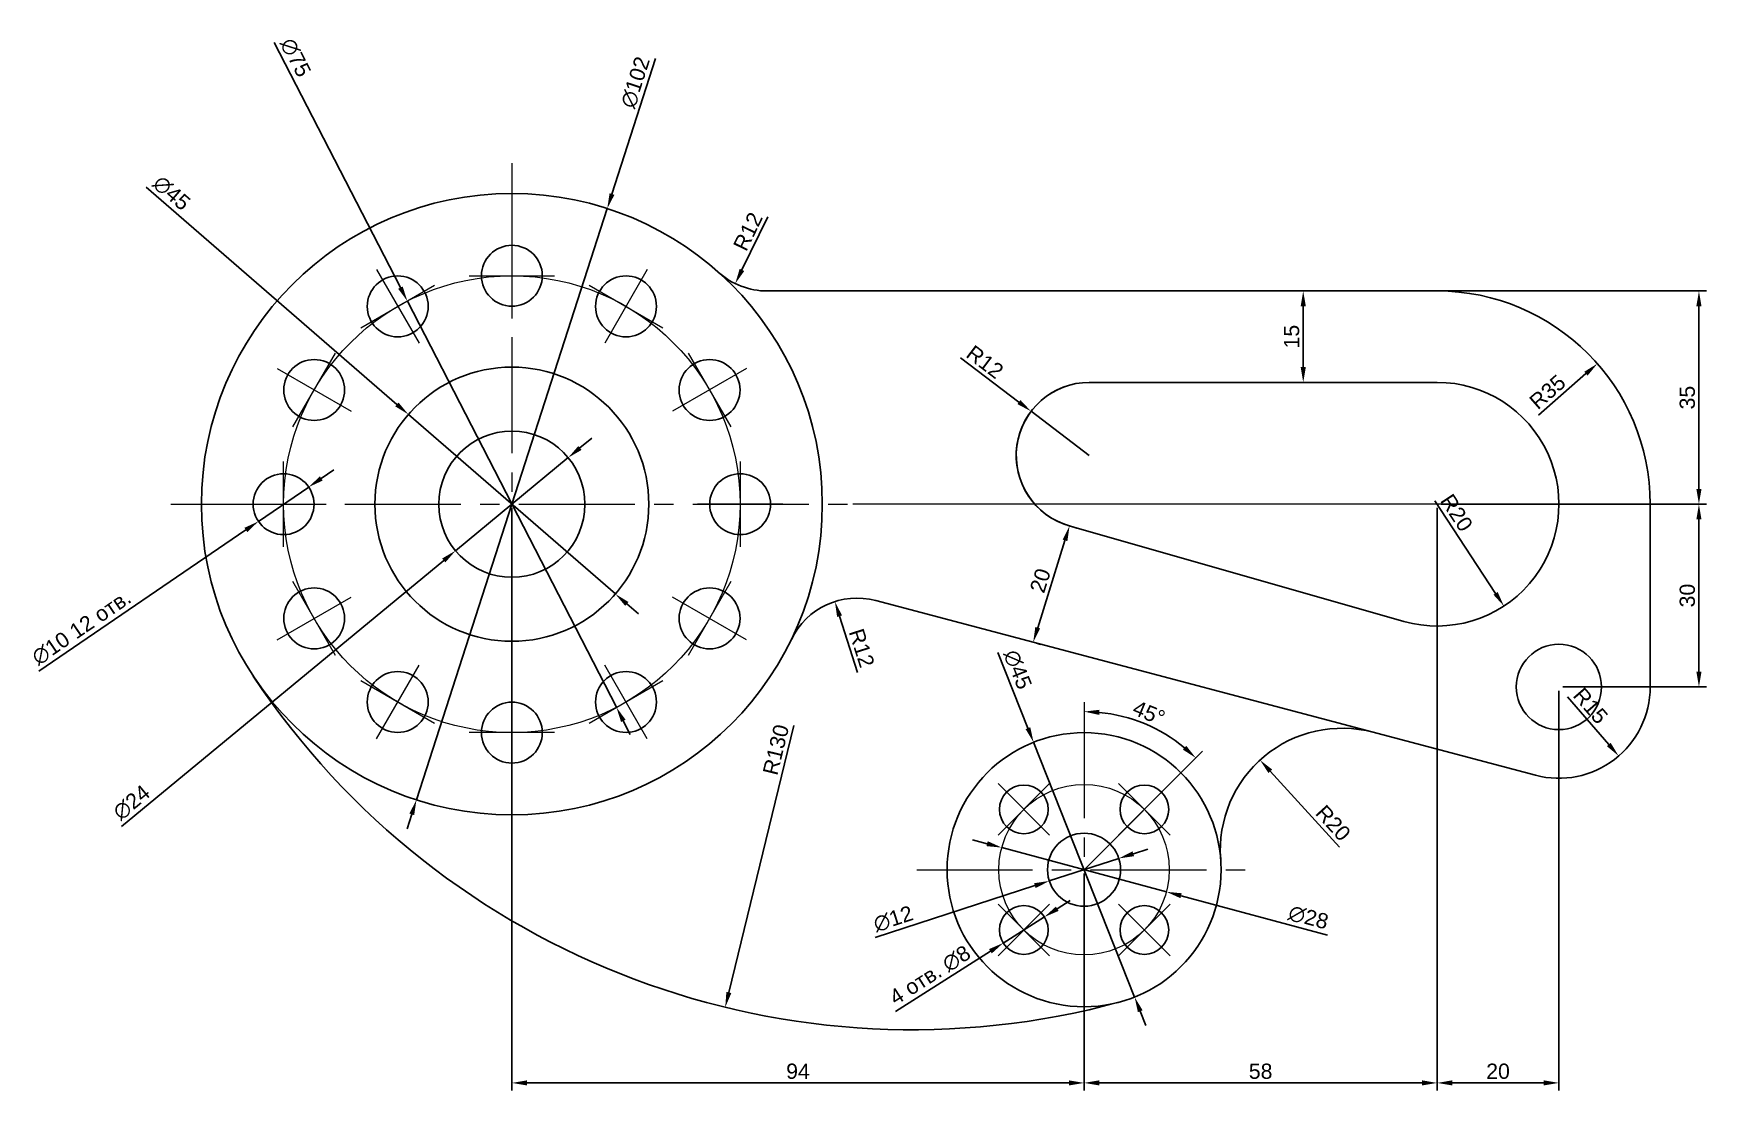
# Model space of a CAD drawing. Header units: millimetres. Extents: x 296 to 571, y 279 to 452.
import ezdxf

# ---------------------------------------------------------------- set-up
doc = ezdxf.new("R2010")
doc.units = ezdxf.units.MM
doc.linetypes.add('CENTER2', pattern=[28.575, 19.05, -3.175, 3.175, -3.175])
doc.layers.get('0').update_dxf_attribs({"lineweight": 30})
for name, color, linetype, lineweight in [('осевая', 5, 'CENTER2', 20), ('рзмеры', 1, 'Continuous', 20), ('Слой1', 7, 'Continuous', 20)]:
    doc.layers.add(name, color=color, linetype=linetype, lineweight=lineweight)
doc.styles.get("Standard").update_dxf_attribs({"font": 'arial.ttf'})
doc.dimstyles.new('ISO-25', dxfattribs={"dimtxt": 2.5, "dimasz": 2.5, "dimexe": 1.25, "dimexo": 0.625, "dimtad": 1, "dimtxsty": 'Standard', "dimcen": 2.5, "dimadec": 0, "dimazin": 0, "dimtfac": 1, "dimtmove": 0, "dimatfit": 3, "dimfxl": 1, "dimarcsym": 0})

# ---------------------------------------------------------------- blocks, each defined once
blk = doc.blocks.new('*D7')
at = {"layer": 'Defpoints', "color": 0, "transparency": 16777216}
for p in [(384.26, 382.64), (365.74, 367.36)]:
    blk.add_point(p, dxfattribs=at)
at = {"layer": 'рзмеры', "color": 0, "lineweight": -2, "transparency": 16777216}
for p, q in [((386.19, 384.23), (388.11, 385.82)), ((384.26, 382.64), (365.74, 367.36)), ((310.88, 322.1), (363.81, 365.77))]:
    blk.add_line(p, q, dxfattribs=at)
at = {"layer": 'рзмеры', "color": 0, "transparency": 16777216}
for points in [[(385.92, 384.55), (386.45, 383.91), (384.26, 382.64)], [(363.55, 366.09), (364.08, 365.45), (365.74, 367.36)]]:
    blk.add_solid(points, dxfattribs=at)
at = {"layer": 'рзмеры', "color": 0, "transparency": 16777216, "insert": (312.53, 326.02), "char_height": 2.5, "attachment_point": 5, "rotation": 39.5214}
blk.add_mtext('∅24', dxfattribs=at)
blk = doc.blocks.new('*D8')
at = {"layer": 'Defpoints', "color": 0, "transparency": 16777216}
for p in [(358, 389.74), (392, 360.26)]:
    blk.add_point(p, dxfattribs=at)
at = {"layer": 'рзмеры', "color": 0, "lineweight": -2, "transparency": 16777216}
for p, q in [((314.95, 427.06), (356.11, 391.38)), ((392, 360.26), (358, 389.74)), ((393.89, 358.62), (395.78, 356.99))]:
    blk.add_line(p, q, dxfattribs=at)
at = {"layer": 'рзмеры', "color": 0, "transparency": 16777216}
for points in [[(356.38, 391.69), (355.84, 391.06), (358, 389.74)], [(394.16, 358.94), (393.62, 358.31), (392, 360.26)]]:
    blk.add_solid(points, dxfattribs=at)
at = {"layer": 'рзмеры', "color": 0, "transparency": 16777216, "insert": (319.1, 426.07), "char_height": 2.5, "attachment_point": 5, "rotation": 319.0751}
blk.add_mtext('∅45', dxfattribs=at)
blk = doc.blocks.new('*D9')
at = {"layer": 'Defpoints', "color": 0, "transparency": 16777216}
for p in [(357.83, 408.34), (392.17, 341.66)]:
    blk.add_point(p, dxfattribs=at)
at = {"layer": 'рзмеры', "color": 0, "lineweight": -2, "transparency": 16777216}
for p, q in [((335.97, 450.78), (356.69, 410.56)), ((392.17, 341.66), (357.83, 408.34)), ((393.31, 339.44), (394.46, 337.22))]:
    blk.add_line(p, q, dxfattribs=at)
at = {"layer": 'рзмеры', "color": 0, "transparency": 16777216}
for points in [[(357.06, 410.75), (356.32, 410.37), (357.83, 408.34)], [(393.68, 339.63), (392.94, 339.25), (392.17, 341.66)]]:
    blk.add_solid(points, dxfattribs=at)
at = {"layer": 'рзмеры', "color": 0, "transparency": 16777216, "insert": (339.46, 448.32), "char_height": 2.5, "attachment_point": 5, "rotation": 297.2492}
blk.add_mtext('∅75', dxfattribs=at)
blk = doc.blocks.new('*D10')
at = {"layer": 'Defpoints', "color": 0, "transparency": 16777216}
for p in [(390.67, 423.53), (359.33, 326.47)]:
    blk.add_point(p, dxfattribs=at)
at = {"layer": 'рзмеры', "color": 0, "lineweight": -2, "transparency": 16777216}
for p, q in [((398.62, 448.14), (391.44, 425.91)), ((359.33, 326.47), (390.67, 423.53)), ((358.56, 324.09), (357.79, 321.71))]:
    blk.add_line(p, q, dxfattribs=at)
at = {"layer": 'рзмеры', "color": 0, "transparency": 16777216}
for points in [[(391.05, 426.04), (391.84, 425.78), (390.67, 423.53)], [(358.16, 324.22), (358.95, 323.96), (359.33, 326.47)]]:
    blk.add_solid(points, dxfattribs=at)
at = {"layer": 'рзмеры', "color": 0, "transparency": 16777216, "insert": (395.29, 444.25), "char_height": 2.5, "attachment_point": 5, "rotation": 72.1006}
blk.add_mtext('∅102', dxfattribs=at)
blk = doc.blocks.new('*D11')
at = {"layer": 'Defpoints', "color": 0, "transparency": 16777216}
for p in [(416.95, 422), (411.7, 411.21)]:
    blk.add_point(p, dxfattribs=at)
at = {"layer": 'рзмеры', "color": 0, "lineweight": -2, "transparency": 16777216}
blk.add_line((417.04, 422.18), (412.79, 413.46), dxfattribs=at)
at = {"layer": 'рзмеры', "color": 0, "transparency": 16777216}
blk.add_solid([(412.42, 413.64), (413.17, 413.28), (411.7, 411.21)], dxfattribs=at)
at = {"layer": 'рзмеры', "color": 0, "transparency": 16777216, "insert": (413.77, 419.77), "char_height": 2.5, "attachment_point": 5, "rotation": 64.0401}
blk.add_mtext('R12', dxfattribs=at)
blk = doc.blocks.new('*D12')
at = {"layer": 'Defpoints', "color": 0, "transparency": 16777216}
for p in [(428.07, 359.01), (431.72, 347.58)]:
    blk.add_point(p, dxfattribs=at)
at = {"layer": 'рзмеры', "color": 0, "lineweight": -2, "transparency": 16777216}
blk.add_line((431.78, 347.39), (428.83, 356.63), dxfattribs=at)
at = {"layer": 'рзмеры', "color": 0, "transparency": 16777216}
blk.add_solid([(429.23, 356.75), (428.43, 356.5), (428.07, 359.01)], dxfattribs=at)
at = {"layer": 'рзмеры', "color": 0, "transparency": 16777216, "insert": (432.48, 351.39), "char_height": 2.5, "attachment_point": 5, "rotation": 287.7073}
blk.add_mtext('R12', dxfattribs=at)
blk = doc.blocks.new('*D13')
at = {"layer": 'Defpoints', "color": 0, "transparency": 16777216}
for p in [(440.79, 418.73), (410.05, 292.42)]:
    blk.add_point(p, dxfattribs=at)
at = {"layer": 'рзмеры', "color": 0, "lineweight": -2, "transparency": 16777216}
blk.add_line((421.31, 338.69), (410.64, 294.85), dxfattribs=at)
at = {"layer": 'рзмеры', "color": 0, "transparency": 16777216}
blk.add_solid([(410.24, 294.95), (411.05, 294.75), (410.05, 292.42)], dxfattribs=at)
at = {"layer": 'рзмеры', "color": 0, "transparency": 16777216, "insert": (418.38, 334.69), "char_height": 2.5, "attachment_point": 5, "rotation": 76.3219}
blk.add_mtext('R130', dxfattribs=at)
blk = doc.blocks.new('*D14')
at = {"layer": 'Defpoints', "color": 0, "transparency": 16777216}
for p in [(497.9, 333), (511.38, 318.22)]:
    blk.add_point(p, dxfattribs=at)
at = {"layer": 'рзмеры', "color": 0, "lineweight": -2, "transparency": 16777216}
blk.add_line((510.94, 318.71), (499.59, 331.16), dxfattribs=at)
at = {"layer": 'рзмеры', "color": 0, "transparency": 16777216}
blk.add_solid([(499.9, 331.44), (499.28, 330.87), (497.9, 333)], dxfattribs=at)
at = {"layer": 'рзмеры', "color": 0, "transparency": 16777216, "insert": (509.91, 322.65), "char_height": 2.5, "attachment_point": 5, "rotation": 312.3502}
blk.add_mtext('R20', dxfattribs=at)
blk = doc.blocks.new('*D15')
at = {"layer": 'Defpoints', "color": 0, "transparency": 16777216}
for p in [(547, 345), (556.82, 333.66)]:
    blk.add_point(p, dxfattribs=at)
at = {"layer": 'рзмеры', "color": 0, "lineweight": -2, "transparency": 16777216}
blk.add_line((548.39, 343.4), (555.19, 335.55), dxfattribs=at)
at = {"layer": 'рзмеры', "color": 0, "transparency": 16777216}
blk.add_solid([(555.5, 335.83), (554.87, 335.28), (556.82, 333.66)], dxfattribs=at)
at = {"layer": 'рзмеры', "color": 0, "transparency": 16777216, "insert": (552.2, 341.91), "char_height": 2.5, "attachment_point": 5, "rotation": 310.9144}
blk.add_mtext('R15', dxfattribs=at)
blk = doc.blocks.new('*D16')
at = {"layer": 'Defpoints', "color": 0, "transparency": 16777216}
for p in [(527, 375), (537.97, 358.27)]:
    blk.add_point(p, dxfattribs=at)
at = {"layer": 'рзмеры', "color": 0, "lineweight": -2, "transparency": 16777216}
blk.add_line((526.63, 375.56), (536.59, 360.36), dxfattribs=at)
at = {"layer": 'рзмеры', "color": 0, "transparency": 16777216}
blk.add_solid([(536.94, 360.59), (536.25, 360.14), (537.97, 358.27)], dxfattribs=at)
at = {"layer": 'рзмеры', "color": 0, "transparency": 16777216, "insert": (530.2, 373.59), "char_height": 2.5, "attachment_point": 5, "rotation": 303.2473}
blk.add_mtext('R20', dxfattribs=at)
blk = doc.blocks.new('*D17')
at = {"layer": 'Defpoints', "color": 0, "transparency": 16777216}
for p in [(460.29, 390.25), (469.86, 383)]:
    blk.add_point(p, dxfattribs=at)
at = {"layer": 'рзмеры', "color": 0, "lineweight": -2, "transparency": 16777216}
for p, q in [((448.71, 399.04), (458.3, 391.76)), ((469.86, 383), (460.29, 390.25))]:
    blk.add_line(p, q, dxfattribs=at)
at = {"layer": 'рзмеры', "color": 0, "transparency": 16777216}
blk.add_solid([(458.55, 392.09), (458.05, 391.43), (460.29, 390.25)], dxfattribs=at)
at = {"layer": 'рзмеры', "color": 0, "transparency": 16777216, "insert": (452.72, 398.36), "char_height": 2.5, "attachment_point": 5, "rotation": 322.8207}
blk.add_mtext('R12', dxfattribs=at)
blk = doc.blocks.new('*D18')
at = {"layer": 'Defpoints', "color": 0, "transparency": 16777216}
for p in [(553.32, 398.07), (527, 375)]:
    blk.add_point(p, dxfattribs=at)
at = {"layer": 'рзмеры', "color": 0, "lineweight": -2, "transparency": 16777216}
blk.add_line((543.66, 389.61), (551.44, 396.43), dxfattribs=at)
at = {"layer": 'рзмеры', "color": 0, "transparency": 16777216}
blk.add_solid([(551.16, 396.74), (551.71, 396.11), (553.32, 398.07)], dxfattribs=at)
at = {"layer": 'рзмеры', "color": 0, "transparency": 16777216, "insert": (545.13, 393.43), "char_height": 2.5, "attachment_point": 5, "rotation": 41.2432}
blk.add_mtext('R35', dxfattribs=at)
blk = doc.blocks.new('*D19')
at = {"layer": 'Defpoints', "color": 0, "transparency": 16777216}
for p in [(474.71, 316.85), (463.29, 313.15)]:
    blk.add_point(p, dxfattribs=at)
at = {"layer": 'рзмеры', "color": 0, "lineweight": -2, "transparency": 16777216}
for p, q in [((474.71, 316.85), (463.29, 313.15)), ((477.09, 317.62), (479.46, 318.39)), ((434.68, 303.88), (460.91, 312.38))]:
    blk.add_line(p, q, dxfattribs=at)
at = {"layer": 'рзмеры', "color": 0, "transparency": 16777216}
for points in [[(476.96, 318.02), (477.21, 317.22), (474.71, 316.85)], [(460.79, 312.78), (461.04, 311.98), (463.29, 313.15)]]:
    blk.add_solid(points, dxfattribs=at)
at = {"layer": 'рзмеры', "color": 0, "transparency": 16777216, "insert": (437.65, 306.92), "char_height": 2.5, "attachment_point": 5, "rotation": 17.948}
blk.add_mtext('∅12', dxfattribs=at)
blk = doc.blocks.new('*D20')
at = {"layer": 'Defpoints', "color": 0, "transparency": 16777216}
for p in [(455.48, 318.63), (482.52, 311.37)]:
    blk.add_point(p, dxfattribs=at)
at = {"layer": 'рзмеры', "color": 0, "lineweight": -2, "transparency": 16777216}
for p, q in [((453.06, 319.27), (450.65, 319.92)), ((455.48, 318.63), (482.52, 311.37)), ((508.99, 304.27), (484.94, 310.73))]:
    blk.add_line(p, q, dxfattribs=at)
at = {"layer": 'рзмеры', "color": 0, "transparency": 16777216}
for points in [[(453.17, 319.68), (452.96, 318.87), (455.48, 318.63)], [(485.04, 311.13), (484.83, 310.32), (482.52, 311.37)]]:
    blk.add_solid(points, dxfattribs=at)
at = {"layer": 'рзмеры', "color": 0, "transparency": 16777216, "insert": (505.85, 307.16), "char_height": 2.5, "attachment_point": 5, "rotation": 344.9863}
blk.add_mtext('∅28', dxfattribs=at)
blk = doc.blocks.new('*D21')
at = {"layer": 'Defpoints', "color": 0, "transparency": 16777216}
for p in [(460.7, 335.91), (477.3, 294.09)]:
    blk.add_point(p, dxfattribs=at)
at = {"layer": 'рзмеры', "color": 0, "lineweight": -2, "transparency": 16777216}
for p, q in [((454.85, 350.64), (459.77, 338.24)), ((477.3, 294.09), (460.7, 335.91)), ((478.23, 291.76), (479.15, 289.44))]:
    blk.add_line(p, q, dxfattribs=at)
at = {"layer": 'рзмеры', "color": 0, "transparency": 16777216}
for points in [[(460.16, 338.39), (459.39, 338.08), (460.7, 335.91)], [(478.61, 291.92), (477.84, 291.61), (477.3, 294.09)]]:
    blk.add_solid(points, dxfattribs=at)
at = {"layer": 'рзмеры', "color": 0, "transparency": 16777216, "insert": (458.08, 347.85), "char_height": 2.5, "attachment_point": 5, "rotation": 291.6581}
blk.add_mtext('∅45', dxfattribs=at)
blk = doc.blocks.new('*D23')
at = {"layer": 'Defpoints', "color": 0, "transparency": 16777216}
for p in [(469, 342.5), (481.98, 337.47), (488.45, 334.45), (469, 315), (469, 287.5)]:
    blk.add_point(p, dxfattribs=at)
at = {"layer": 'рзмеры', "color": 0, "lineweight": -2, "transparency": 16777216}
blk.add_arc((469, 315), 25.95, 50.5218, 84.4782, dxfattribs=at)
at = {"layer": 'рзмеры', "color": 0, "transparency": 16777216}
for points in [[(471.48, 340.41), (471.52, 341.25), (469, 340.95)], [(485.78, 335.34), (485.22, 334.72), (487.35, 333.35)]]:
    blk.add_solid(points, dxfattribs=at)
at = {"layer": 'рзмеры', "color": 0, "transparency": 16777216, "insert": (479.66, 340.73), "char_height": 2.5, "attachment_point": 5, "rotation": 337.5}
blk.add_mtext('45°', dxfattribs=at)
blk = doc.blocks.new('*D24')
at = {"layer": 'Defpoints', "color": 0, "transparency": 16777216}
for p in [(375, 375), (469, 315), (469, 280)]:
    blk.add_point(p, dxfattribs=at)
at = {"layer": 'рзмеры', "color": 0, "lineweight": -2, "transparency": 16777216}
for p, q in [((375, 374.38), (375, 278.75)), ((469, 314.38), (469, 278.75)), ((377.5, 280), (466.5, 280))]:
    blk.add_line(p, q, dxfattribs=at)
at = {"layer": 'рзмеры', "color": 0, "transparency": 16777216}
for points in [[(377.5, 280.42), (377.5, 279.58), (375, 280)], [(466.5, 280.42), (466.5, 279.58), (469, 280)]]:
    blk.add_solid(points, dxfattribs=at)
at = {"layer": 'рзмеры', "color": 0, "transparency": 16777216, "insert": (422, 281.9), "char_height": 2.5, "attachment_point": 5}
blk.add_mtext('94', dxfattribs=at)
blk = doc.blocks.new('*D25')
at = {"layer": 'Defpoints', "color": 0, "transparency": 16777216}
for p in [(527, 375), (469, 315), (527, 280)]:
    blk.add_point(p, dxfattribs=at)
at = {"layer": 'рзмеры', "color": 0, "lineweight": -2, "transparency": 16777216}
for p, q in [((527, 374.38), (527, 278.75)), ((469, 314.38), (469, 278.75)), ((471.5, 280), (524.5, 280))]:
    blk.add_line(p, q, dxfattribs=at)
at = {"layer": 'рзмеры', "color": 0, "transparency": 16777216}
for points in [[(471.5, 280.42), (471.5, 279.58), (469, 280)], [(524.5, 280.42), (524.5, 279.58), (527, 280)]]:
    blk.add_solid(points, dxfattribs=at)
at = {"layer": 'рзмеры', "color": 0, "transparency": 16777216, "insert": (498, 281.9), "char_height": 2.5, "attachment_point": 5}
blk.add_mtext('58', dxfattribs=at)
blk = doc.blocks.new('*D26')
at = {"layer": 'Defpoints', "color": 0, "transparency": 16777216}
for p in [(527, 375), (547, 345), (547, 280)]:
    blk.add_point(p, dxfattribs=at)
at = {"layer": 'рзмеры', "color": 0, "lineweight": -2, "transparency": 16777216}
for p, q in [((527, 374.38), (527, 278.75)), ((547, 344.38), (547, 278.75)), ((529.5, 280), (544.5, 280))]:
    blk.add_line(p, q, dxfattribs=at)
at = {"layer": 'рзмеры', "color": 0, "transparency": 16777216}
for points in [[(529.5, 280.42), (529.5, 279.58), (527, 280)], [(544.5, 280.42), (544.5, 279.58), (547, 280)]]:
    blk.add_solid(points, dxfattribs=at)
at = {"layer": 'рзмеры', "color": 0, "transparency": 16777216, "insert": (537, 281.9), "char_height": 2.5, "attachment_point": 5}
blk.add_mtext('20', dxfattribs=at)
blk = doc.blocks.new('*D27')
at = {"layer": 'Defpoints', "color": 0, "transparency": 16777216}
for p in [(527, 375), (547, 345), (570, 345)]:
    blk.add_point(p, dxfattribs=at)
at = {"layer": 'рзмеры', "color": 0, "lineweight": -2, "transparency": 16777216}
for p, q in [((527.63, 375), (571.25, 375)), ((570, 372.5), (570, 347.5)), ((547.63, 345), (571.25, 345))]:
    blk.add_line(p, q, dxfattribs=at)
at = {"layer": 'рзмеры', "color": 0, "transparency": 16777216}
for points in [[(569.58, 372.5), (570.42, 372.5), (570, 375)], [(569.58, 347.5), (570.42, 347.5), (570, 345)]]:
    blk.add_solid(points, dxfattribs=at)
at = {"layer": 'рзмеры', "color": 0, "transparency": 16777216, "insert": (568.1, 360), "char_height": 2.5, "attachment_point": 5, "rotation": 90}
blk.add_mtext('30', dxfattribs=at)
blk = doc.blocks.new('*D28')
at = {"layer": 'Defpoints', "color": 0, "transparency": 16777216}
for p in [(526.06, 410), (570, 410), (527, 375)]:
    blk.add_point(p, dxfattribs=at)
at = {"layer": 'рзмеры', "color": 0, "lineweight": -2, "transparency": 16777216}
for p, q in [((526.69, 410), (571.25, 410)), ((570, 377.5), (570, 407.5)), ((527.63, 375), (571.25, 375))]:
    blk.add_line(p, q, dxfattribs=at)
at = {"layer": 'рзмеры', "color": 0, "transparency": 16777216}
for points in [[(569.58, 407.5), (570.42, 407.5), (570, 410)], [(569.58, 377.5), (570.42, 377.5), (570, 375)]]:
    blk.add_solid(points, dxfattribs=at)
at = {"layer": 'рзмеры', "color": 0, "transparency": 16777216, "insert": (568.1, 392.5), "char_height": 2.5, "attachment_point": 5, "rotation": 90}
blk.add_mtext('35', dxfattribs=at)
blk = doc.blocks.new('*D29')
at = {"layer": 'Defpoints', "color": 0, "transparency": 16777216}
for p in [(500, 410), (505, 410), (500, 395)]:
    blk.add_point(p, dxfattribs=at)
at = {"layer": 'рзмеры', "color": 0, "lineweight": -2, "transparency": 16777216}
for p, q in [((500.63, 410), (506.25, 410)), ((505, 397.5), (505, 407.5)), ((500.63, 395), (506.25, 395))]:
    blk.add_line(p, q, dxfattribs=at)
at = {"layer": 'рзмеры', "color": 0, "transparency": 16777216}
for points in [[(504.58, 407.5), (505.42, 407.5), (505, 410)], [(504.58, 397.5), (505.42, 397.5), (505, 395)]]:
    blk.add_solid(points, dxfattribs=at)
at = {"layer": 'рзмеры', "color": 0, "transparency": 16777216, "insert": (503.1, 402.5), "char_height": 2.5, "attachment_point": 5, "rotation": 90}
blk.add_mtext('15', dxfattribs=at)
blk = doc.blocks.new('*D30')
at = {"layer": 'Defpoints', "color": 0, "transparency": 16777216}
for p in [(466.56, 371.46), (460.59, 352.35), (460.64, 352.34)]:
    blk.add_point(p, dxfattribs=at)
at = {"layer": 'рзмеры', "color": 0, "lineweight": -2, "transparency": 16777216}
for p, q in [((467.16, 371.27), (467.8, 371.07)), ((465.86, 369.06), (461.38, 354.72)), ((461.18, 352.16), (461.83, 351.96))]:
    blk.add_line(p, q, dxfattribs=at)
at = {"layer": 'рзмеры', "color": 0, "transparency": 16777216}
for points in [[(465.47, 369.18), (466.26, 368.94), (466.61, 371.45)], [(460.99, 354.85), (461.78, 354.6), (460.64, 352.34)]]:
    blk.add_solid(points, dxfattribs=at)
at = {"layer": 'рзмеры', "color": 0, "transparency": 16777216, "insert": (461.81, 362.46), "char_height": 2.5, "attachment_point": 5, "rotation": 72.6474}
blk.add_mtext('20', dxfattribs=at)
blk = doc.blocks.new('*D31')
at = {"layer": 'Defpoints', "color": 0, "transparency": 16777216}
for p in [(462.48, 307.24), (455.72, 302.96)]:
    blk.add_point(p, dxfattribs=at)
at = {"layer": 'рзмеры', "color": 0, "lineweight": -2, "transparency": 16777216}
for p, q in [((464.59, 308.58), (466.7, 309.93)), ((462.48, 307.24), (455.72, 302.96)), ((438.03, 291.72), (453.61, 301.62))]:
    blk.add_line(p, q, dxfattribs=at)
at = {"layer": 'рзмеры', "color": 0, "transparency": 16777216}
for points in [[(464.36, 308.94), (464.81, 308.23), (462.48, 307.24)], [(453.39, 301.97), (453.84, 301.26), (455.72, 302.96)]]:
    blk.add_solid(points, dxfattribs=at)
at = {"layer": 'рзмеры', "color": 0, "transparency": 16777216, "insert": (443.71, 297.66), "char_height": 2.5, "attachment_point": 5, "rotation": 32.4156}
blk.add_mtext('4 отв. ∅8', dxfattribs=at)
blk = doc.blocks.new('*D32')
at = {"layer": 'Defpoints', "color": 0, "transparency": 16777216}
for p in [(341.63, 377.82), (333.37, 372.18)]:
    blk.add_point(p, dxfattribs=at)
at = {"layer": 'рзмеры', "color": 0, "lineweight": -2, "transparency": 16777216}
for p, q in [((343.7, 379.22), (345.76, 380.63)), ((341.63, 377.82), (333.37, 372.18)), ((297.31, 347.61), (331.3, 370.78))]:
    blk.add_line(p, q, dxfattribs=at)
at = {"layer": 'рзмеры', "color": 0, "transparency": 16777216}
for points in [[(343.46, 379.57), (343.93, 378.88), (341.63, 377.82)], [(331.07, 371.12), (331.54, 370.43), (333.37, 372.18)]]:
    blk.add_solid(points, dxfattribs=at)
at = {"layer": 'рзмеры', "color": 0, "transparency": 16777216, "insert": (304.3, 354.75), "char_height": 2.5, "attachment_point": 5, "rotation": 34.2783}
blk.add_mtext('∅10 12 отв.', dxfattribs=at)

msp = doc.modelspace()

# ---------------------------------------------------------------- linework, layer by layer
for p, q in [((527, 410), (416.952, 410)), ((527, 395), (469.855, 395)), ((562, 375), (562, 345)), ((521.508, 355.769), (466.56, 371.461)), ((543.163, 330.499), (434.789, 359.178))]:
    msp.add_line(p, q)
for centre, radius in [((375, 375), 51), ((375, 412.5), 5), ((356.25, 407.476), 5), ((393.75, 407.476), 5), ((342.524, 393.75), 5), ((407.476, 393.75), 5), ((375, 375), 22.5), ((375, 375), 12), ((337.5, 375), 5), ((412.5, 375), 5), ((342.524, 356.25), 5), ((407.476, 356.25), 5), ((547, 345), 7), ((356.25, 342.524), 5), ((393.75, 342.524), 5), ((375, 337.5), 5), ((469, 315), 22.5), ((459.101, 324.899), 4), ((478.899, 324.899), 4), ((469, 315), 6), ((459.101, 305.101), 4), ((478.899, 305.101), 4)]:
    msp.add_circle(centre, radius)
for centre, radius, start, end in [((416.952, 422), 12, 228.24779, 270), ((527, 375), 35, 0, 90), ((469.855, 383), 12, 90, 255.17759), ((469.855, 383), 12, 90, 254.06132), ((527, 375), 20, 254.06132, 90), ((431.719, 347.577), 12, 75.17759, 154.19702), ((440.791, 418.733), 130, 213.61296, 285.21313), ((547, 345), 15, 255.17759, 0), ((511.378, 318.222), 20, 75.17759, 184.3478)]:
    msp.add_arc(centre, radius, start, end)
at = {"layer": 'осевая'}
for p, q in [((375, 431), (375, 319)), ((375, 419.5), (375, 405.5)), ((352.75, 413.538), (359.75, 401.414)), ((368, 412.5), (382, 412.5)), ((397.25, 413.538), (390.25, 401.414)), ((350.188, 403.976), (362.312, 410.976)), ((387.688, 410.976), (399.812, 403.976)), ((339.024, 387.688), (346.024, 399.812)), ((403.976, 399.812), (410.976, 387.688)), ((336.462, 397.25), (348.586, 390.25)), ((413.538, 397.25), (401.414, 390.25)), ((337.5, 368), (337.5, 382)), ((412.5, 382), (412.5, 368)), ((319, 375), (431, 375)), ((330.5, 375), (344.5, 375)), ((419.5, 375), (405.5, 375)), ((346.024, 350.188), (339.024, 362.312)), ((410.976, 362.312), (403.976, 350.188)), ((336.462, 352.75), (348.586, 359.75)), ((413.538, 352.75), (401.414, 359.75)), ((352.75, 336.462), (359.75, 348.586)), ((397.25, 336.462), (390.25, 348.586)), ((362.312, 339.024), (350.188, 346.024)), ((375, 330.5), (375, 344.5)), ((399.812, 346.024), (387.688, 339.024)), ((469, 342.5), (469, 287.5)), ((382, 337.5), (368, 337.5)), ((463.343, 329.142), (454.858, 320.657)), ((463.343, 320.657), (454.858, 329.142)), ((483.142, 320.657), (474.657, 329.142)), ((474.657, 320.657), (483.142, 329.142)), ((441.5, 315), (496.5, 315)), ((454.858, 309.343), (463.343, 300.858)), ((463.343, 309.343), (454.858, 300.858)), ((474.657, 300.858), (483.142, 309.343)), ((474.657, 309.343), (483.142, 300.858))]:
    msp.add_line(p, q, dxfattribs=at)
at = {"layer": 'рзмеры'}
msp.add_line((535, 375), (431, 375), dxfattribs=at)
at = {"layer": 'Слой1'}
msp.add_line((469, 315), (488.445, 334.445), dxfattribs=at)
for centre, radius in [((375, 375), 37.5), ((469, 315), 14)]:
    msp.add_circle(centre, radius, dxfattribs=at)

# ---------------------------------------------------------------- dimensions: what is measured, and where the dimension line sits
at = {"layer": 'рзмеры'}
for p1, p2, picture, middle in [((392.17, 341.662), (357.83, 408.338), '*D9', (337.703, 447.42)), ((359.325, 326.469), (390.675, 423.531), '*D10', (397.169, 443.64)), ((392, 360.261), (358, 389.739), '*D8', (317.81, 424.583)), ((384.257, 382.636), (365.743, 367.364), '*D7', (313.787, 324.502)), ((477.304, 294.088), (460.696, 335.912), '*D21', (456.245, 347.121)), ((455.478, 318.627), (482.522, 311.373), '*D20', (505.341, 305.253)), ((474.708, 316.849), (463.292, 313.151), '*D19', (438.257, 305.042))]:
    dim = msp.add_diameter_dim_2p(p1=p1, p2=p2, dimstyle='ISO-25', dxfattribs=at)
    dim.commit()
    dim.dimension.update_dxf_attribs({"geometry": picture, "text_midpoint": middle, "dimtype": 163})
for center, mpoint, picture, middle in [((416.952, 422), (411.699, 411.211), '*D11', (415.464, 418.942)), ((440.791, 418.733), (410.05, 292.42), '*D13', (420.228, 334.241)), ((469.855, 383), (460.294, 390.252), '*D17', (451.581, 396.861)), ((527, 375), (553.317, 398.074), '*D18', (546.386, 391.997)), ((527, 375), (537.965, 358.274), '*D16', (528.61, 372.544)), ((431.719, 347.577), (428.069, 359.009), '*D12', (430.684, 350.817)), ((547, 345), (556.824, 333.665), '*D15', (550.76, 340.662)), ((511.378, 318.222), (497.904, 333.003), '*D14', (508.506, 321.372))]:
    dim = msp.add_radius_dim(center=center, mpoint=mpoint, dimstyle='ISO-25', dxfattribs=at)
    dim.commit()
    dim.dimension.update_dxf_attribs({"geometry": picture, "text_midpoint": middle, "dimtype": 164})
for base, p1, p2, picture, middle in [((505, 410), (500, 395), (500, 410), '*D29', (503.099, 402.5)), ((570, 410), (527, 375), (526.063, 410), '*D28', (568.098, 392.5)), ((570, 345), (527, 375), (547, 345), '*D27', (568.098, 360))]:
    dim = msp.add_linear_dim(base=base, p1=p1, p2=p2, angle=90, dimstyle='ISO-25', dxfattribs=at)
    dim.commit()
    dim.dimension.update_dxf_attribs({"geometry": picture, "text_midpoint": middle})
dim = msp.add_diameter_dim_2p(p1=(341.632, 377.816), p2=(333.368, 372.184), text='<> 12 отв.', dimstyle='ISO-25', dxfattribs=at)
dim.commit()
dim.dimension.update_dxf_attribs({"geometry": '*D32', "text_midpoint": (305.406, 353.125), "dimtype": 163})
for base, p1, p2, picture, middle in [((469, 280), (375, 375), (469, 315), '*D24', (422, 281.901)), ((527, 280), (469, 315), (527, 375), '*D25', (498, 281.901)), ((547, 280), (527, 375), (547, 345), '*D26', (537, 281.901))]:
    dim = msp.add_linear_dim(base=base, p1=p1, p2=p2, dimstyle='ISO-25', dxfattribs=at)
    dim.commit()
    dim.dimension.update_dxf_attribs({"geometry": picture, "text_midpoint": middle})
dim = msp.add_aligned_dim(p1=(466.56, 371.461), p2=(460.588, 352.351), distance=0.052, text='20', dimstyle='ISO-25', dxfattribs=at)
dim.commit()
dim.dimension.update_dxf_attribs({"geometry": '*D30', "text_midpoint": (461.809, 362.458)})
dim = msp.add_angular_dim_2l(base=(481.975, 337.474), line1=((469, 315), (488.445, 334.445)), line2=((469, 342.5), (469, 287.5)), dimstyle='ISO-25', dxfattribs=at)
dim.commit()
dim.dimension.update_dxf_attribs({"geometry": '*D23', "text_midpoint": (479.657, 340.727)})
dim = msp.add_diameter_dim_2p(p1=(462.477, 307.245), p2=(455.724, 302.956), text='4 отв. <>', dimstyle='ISO-25', dxfattribs=at)
dim.commit()
dim.dimension.update_dxf_attribs({"geometry": '*D31', "text_midpoint": (443.709, 297.662)})

doc.saveas('drawing.dxf')
